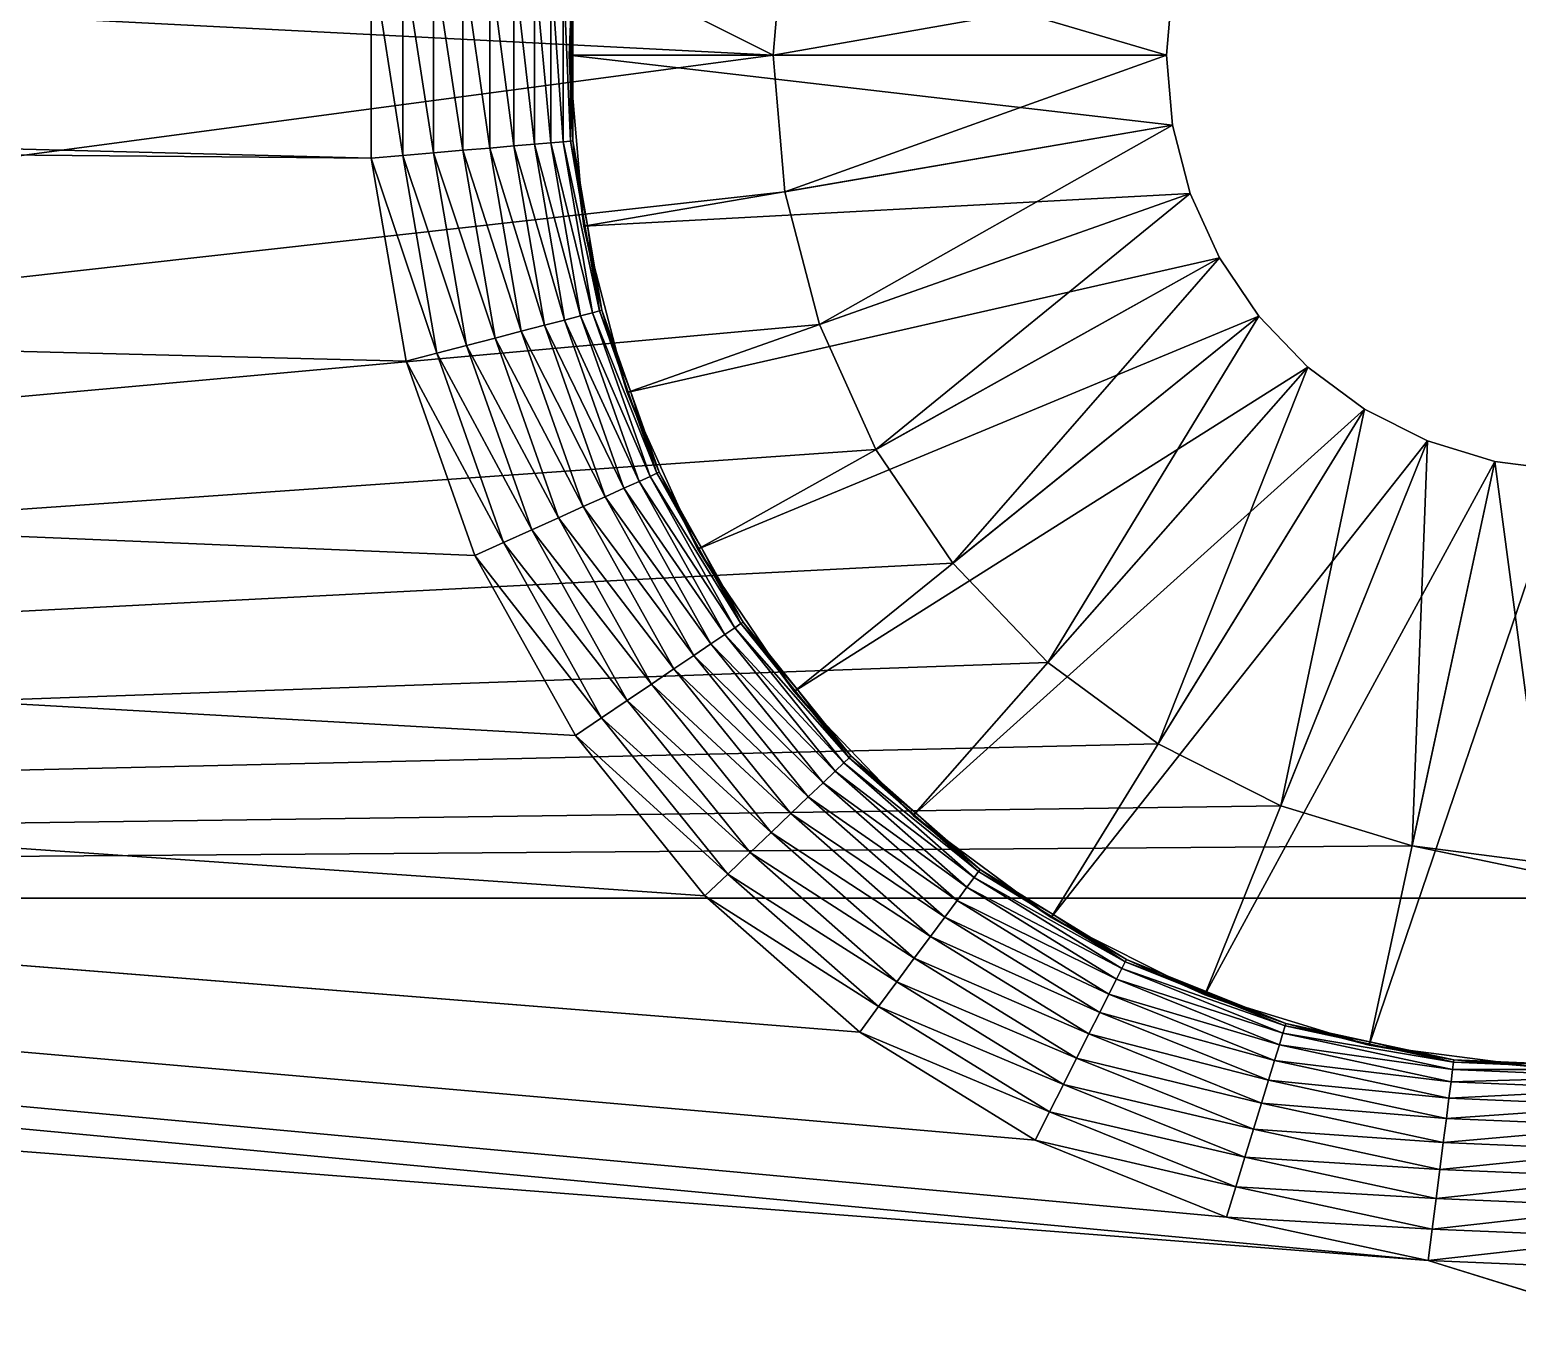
# Model space of a CAD drawing. Header units: millimetres. Extents: x 0 to 86.3, y 0 to 63.6.
# Drawn here: x 65.02 to 70.86, y 6.48 to 11.53 of the extents above; entities that cross this region are included whole.
import ezdxf

# ---------------------------------------------------------------- set-up
doc = ezdxf.new("R2010")
doc.units = ezdxf.units.MM
doc.layers.get('0').update_dxf_attribs({"color": 132, "linetype": 'CONTINUOUS'})

msp = doc.modelspace()

# ---------------------------------------------------------------- linework, layer by layer
at = {"invisible_edges": 16}
for points in [[(43.1716, 8.1217), (43.1716, 12.7), (67.9366, 11.43)], [(67.9366, 11.43), (43.1716, 12.7), (65.3966, 12.7)], [(67.9366, 11.43), (65.3966, 12.7), (67.9823, 11.9666)], [(20.0005, 11.43, 3.9624), (66.36, 11.0256, 3.9624), (19.9319, 12.2359, 3.9624)], [(19.9319, 12.2359, 3.9624), (66.36, 11.0256, 3.9624), (66.36, 11.8344, 3.9624)], [(69.4797, 11.43, 6.35), (67.1937, 12.1018, 6.35), (67.1365, 11.43, 6.35)], [(67.1937, 12.1018, 6.35), (67.1508, 11.7671, 4.7562), (67.1365, 11.43, 6.35)], [(69.5032, 11.7058, 6.35), (67.1937, 12.1018, 6.35), (69.4797, 11.43, 6.35)], [(69.5032, 11.7058, 2.2923), (67.9366, 11.43, 2.2923), (67.9823, 11.9666, 2.2923)], [(67.9366, 11.43, 2.2923), (67.9366, 11.43), (67.9823, 11.9666)], [(67.9366, 11.43, 2.2923), (67.9823, 11.9666), (67.9823, 11.9666, 2.2923)], [(66.4837, 11.8239, 3.9722), (66.36, 11.8344, 3.9624), (66.4837, 11.0361, 3.9722)], [(66.4837, 11.0361, 3.9722), (66.36, 11.8344, 3.9624), (66.36, 11.0256, 3.9624)], [(66.6044, 11.8136, 4.0013), (66.4837, 11.8239, 3.9722), (66.6044, 11.0464, 4.0013)], [(66.6044, 11.0464, 4.0013), (66.4837, 11.8239, 3.9722), (66.4837, 11.0361, 3.9722)], [(66.719, 11.8039, 4.0489), (66.6044, 11.8136, 4.0013), (66.719, 11.0561, 4.0489)], [(66.719, 11.0561, 4.0489), (66.6044, 11.8136, 4.0013), (66.6044, 11.0464, 4.0013)], [(66.8248, 11.7949, 4.114), (66.719, 11.8039, 4.0489), (66.8248, 11.0651, 4.114)], [(66.8248, 11.0651, 4.114), (66.719, 11.8039, 4.0489), (66.719, 11.0561, 4.0489)], [(66.9192, 11.7868, 4.1949), (66.8248, 11.7949, 4.114), (66.9192, 11.0732, 4.1949)], [(66.9192, 11.0732, 4.1949), (66.8248, 11.7949, 4.114), (66.8248, 11.0651, 4.114)], [(66.9998, 11.78, 4.2896), (66.9192, 11.7868, 4.1949), (66.9998, 11.08, 4.2896)], [(66.9998, 11.08, 4.2896), (66.9192, 11.7868, 4.1949), (66.9192, 11.0732, 4.1949)], [(67.0646, 11.7745, 4.3958), (66.9998, 11.78, 4.2896), (67.0646, 11.0856, 4.3958)], [(67.0646, 11.0856, 4.3958), (66.9998, 11.78, 4.2896), (66.9998, 11.08, 4.2896)], [(67.1121, 11.7704, 4.5109), (67.0646, 11.7745, 4.3958), (67.1121, 11.0896, 4.5109)], [(67.1121, 11.0896, 4.5109), (67.0646, 11.7745, 4.3958), (67.0646, 11.0856, 4.3958)], [(67.1411, 11.7679, 4.632), (67.1121, 11.7704, 4.5109), (67.1411, 11.0921, 4.632)], [(67.1411, 11.0921, 4.632), (67.1121, 11.7704, 4.5109), (67.1121, 11.0896, 4.5109)], [(67.1365, 11.43, 6.35), (67.1508, 11.7671, 4.7562), (67.1508, 11.43, 4.7562)], [(67.1411, 11.0921, 4.632), (67.1508, 11.0929, 4.7562), (67.1411, 11.7679, 4.632)], [(67.1411, 11.7679, 4.632), (67.1508, 11.0929, 4.7562), (67.1508, 11.43, 4.7562)], [(67.1508, 11.43, 4.7562), (67.1508, 11.7671, 4.7562), (67.1411, 11.7679, 4.632)], [(69.4797, 11.43, 2.2923), (67.9366, 11.43, 2.2923), (69.5032, 11.7058, 2.2923)], [(69.5032, 11.7058, 2.2923), (69.5032, 11.7058, 6.35), (69.4797, 11.43, 6.35)], [(69.5032, 11.7058, 2.2923), (69.4797, 11.43, 6.35), (69.4797, 11.43, 2.2923)], [(19.9319, 10.6241, 3.9624), (70.5059, 6.6998, 3.9624), (20.0005, 11.43, 3.9624)], [(68.9647, 7.1718, 3.9624), (68.2759, 7.5959, 3.9624), (20.0005, 11.43, 3.9624)], [(68.2759, 7.5959, 3.9624), (67.6687, 8.1302, 3.9624), (20.0005, 11.43, 3.9624)], [(20.0005, 11.43, 3.9624), (67.6687, 8.1302, 3.9624), (67.1606, 8.7596, 3.9624)], [(20.0005, 11.43, 3.9624), (67.1606, 8.7596, 3.9624), (66.7661, 9.4657, 3.9624)], [(20.0005, 11.43, 3.9624), (70.5059, 6.6998, 3.9624), (69.7152, 6.8702, 3.9624)], [(20.0005, 11.43, 3.9624), (69.7152, 6.8702, 3.9624), (68.9647, 7.1718, 3.9624)], [(66.7661, 9.4657, 3.9624), (66.4967, 10.2284, 3.9624), (20.0005, 11.43, 3.9624)], [(20.0005, 11.43, 3.9624), (66.4967, 10.2284, 3.9624), (66.36, 11.0256, 3.9624)], [(67.9366, 11.43), (67.9823, 10.8934), (43.1716, 8.1217)], [(69.4797, 11.43, 6.35), (67.1365, 11.43, 6.35), (69.5032, 11.1542, 6.35)], [(69.5032, 11.1542, 6.35), (67.1365, 11.43, 6.35), (67.1937, 10.7582, 6.35)], [(67.1937, 10.7582, 6.35), (67.1365, 11.43, 6.35), (67.1508, 11.0929, 4.7562)], [(67.1365, 11.43, 6.35), (67.1508, 11.43, 4.7562), (67.1508, 11.0929, 4.7562)], [(69.4797, 11.43, 2.2923), (67.9823, 10.8934, 2.2923), (67.9366, 11.43, 2.2923)], [(67.9823, 10.8934, 2.2923), (67.9823, 10.8934), (67.9366, 11.43)], [(67.9823, 10.8934, 2.2923), (67.9366, 11.43), (67.9366, 11.43, 2.2923)], [(69.5032, 11.1542, 2.2923), (67.9823, 10.8934, 2.2923), (69.4797, 11.43, 2.2923)], [(69.4797, 11.43, 2.2923), (69.4797, 11.43, 6.35), (69.5032, 11.1542, 6.35)], [(69.4797, 11.43, 2.2923), (69.5032, 11.1542, 6.35), (69.5032, 11.1542, 2.2923)], [(69.5032, 11.1542, 6.35), (67.1937, 10.7582, 6.35), (69.5729, 10.8863, 6.35)], [(69.5032, 11.1542, 2.2923), (68.118, 10.3723, 2.2923), (67.9823, 10.8934, 2.2923)], [(69.5729, 10.8863, 2.2923), (68.118, 10.3723, 2.2923), (69.5032, 11.1542, 2.2923)], [(69.5032, 11.1542, 2.2923), (69.5032, 11.1542, 6.35), (69.5729, 10.8863, 6.35)], [(69.5032, 11.1542, 2.2923), (69.5729, 10.8863, 6.35), (69.5729, 10.8863, 2.2923)], [(67.1121, 11.0896, 4.5109), (67.0646, 11.0856, 4.3958), (67.2272, 10.4186, 4.5109)], [(67.1411, 11.0921, 4.632), (67.1121, 11.0896, 4.5109), (67.2553, 10.4259, 4.632)], [(67.2553, 10.4259, 4.632), (67.1121, 11.0896, 4.5109), (67.2272, 10.4186, 4.5109)], [(67.1411, 11.0921, 4.632), (67.2078, 10.7606, 4.7562), (67.1508, 11.0929, 4.7562)], [(67.2553, 10.4259, 4.632), (67.2078, 10.7606, 4.7562), (67.1411, 11.0921, 4.632)], [(67.1508, 11.0929, 4.7562), (67.2078, 10.7606, 4.7562), (67.1937, 10.7582, 6.35)], [(66.4837, 11.0361, 3.9722), (66.36, 11.0256, 3.9624), (66.6168, 10.2596, 3.9722)], [(66.6044, 11.0464, 4.0013), (66.4837, 11.0361, 3.9722), (66.734, 10.2902, 4.0013)], [(66.734, 10.2902, 4.0013), (66.4837, 11.0361, 3.9722), (66.6168, 10.2596, 3.9722)], [(66.719, 11.0561, 4.0489), (66.6044, 11.0464, 4.0013), (66.8454, 10.3192, 4.0489)], [(66.8454, 10.3192, 4.0489), (66.6044, 11.0464, 4.0013), (66.734, 10.2902, 4.0013)], [(66.8248, 11.0651, 4.114), (66.719, 11.0561, 4.0489), (66.9482, 10.3459, 4.114)], [(66.9482, 10.3459, 4.114), (66.719, 11.0561, 4.0489), (66.8454, 10.3192, 4.0489)], [(66.9192, 11.0732, 4.1949), (66.8248, 11.0651, 4.114), (67.0398, 10.3698, 4.1949)], [(67.0398, 10.3698, 4.1949), (66.8248, 11.0651, 4.114), (66.9482, 10.3459, 4.114)], [(66.9998, 11.08, 4.2896), (66.9192, 11.0732, 4.1949), (67.1181, 10.3902, 4.2896)], [(67.1181, 10.3902, 4.2896), (66.9192, 11.0732, 4.1949), (67.0398, 10.3698, 4.1949)], [(67.0646, 11.0856, 4.3958), (66.9998, 11.08, 4.2896), (67.1811, 10.4066, 4.3958)], [(67.1811, 10.4066, 4.3958), (66.9998, 11.08, 4.2896), (67.1181, 10.3902, 4.2896)], [(67.2272, 10.4186, 4.5109), (67.0646, 11.0856, 4.3958), (67.1811, 10.4066, 4.3958)], [(66.6168, 10.2596, 3.9722), (66.36, 11.0256, 3.9624), (66.4967, 10.2284, 3.9624)], [(43.1716, 8.1217), (67.9823, 10.8934), (68.118, 10.3723)], [(69.5729, 10.8863, 6.35), (67.1937, 10.7582, 6.35), (67.3636, 10.1057, 6.35)], [(69.5729, 10.8863, 6.35), (67.3636, 10.1057, 6.35), (69.6869, 10.6341, 6.35)], [(68.118, 10.3723, 2.2923), (68.118, 10.3723), (67.9823, 10.8934)], [(68.118, 10.3723, 2.2923), (67.9823, 10.8934), (67.9823, 10.8934, 2.2923)], [(69.5729, 10.8863, 2.2923), (68.3398, 9.8816, 2.2923), (68.118, 10.3723, 2.2923)], [(69.6869, 10.6341, 2.2923), (68.3398, 9.8816, 2.2923), (69.5729, 10.8863, 2.2923)], [(69.5729, 10.8863, 2.2923), (69.5729, 10.8863, 6.35), (69.6869, 10.6341, 6.35)], [(69.5729, 10.8863, 2.2923), (69.6869, 10.6341, 6.35), (69.6869, 10.6341, 2.2923)], [(67.1937, 10.7582, 6.35), (67.2078, 10.7606, 4.7562), (67.2648, 10.4284, 4.7562)], [(67.1937, 10.7582, 6.35), (67.2648, 10.4284, 4.7562), (67.3636, 10.1057, 6.35)], [(67.2553, 10.4259, 4.632), (67.2648, 10.4284, 4.7562), (67.2078, 10.7606, 4.7562)], [(19.7281, 9.8413, 3.9624), (75.8385, 5.0422, 3.9624), (19.9319, 10.6241, 3.9624)], [(19.9319, 10.6241, 3.9624), (75.8385, 5.0422, 3.9624), (70.5059, 6.6998, 3.9624)], [(69.6869, 10.6341, 6.35), (67.3636, 10.1057, 6.35), (67.6413, 9.4914, 6.35)], [(69.6869, 10.6341, 6.35), (67.6413, 9.4914, 6.35), (69.8419, 10.4048, 6.35)], [(69.6869, 10.6341, 2.2923), (68.6414, 9.4354, 2.2923), (68.3398, 9.8816, 2.2923)], [(69.8419, 10.4048, 2.2923), (68.6414, 9.4354, 2.2923), (69.6869, 10.6341, 2.2923)], [(69.6869, 10.6341, 2.2923), (69.6869, 10.6341, 6.35), (69.8419, 10.4048, 6.35)], [(69.6869, 10.6341, 2.2923), (69.8419, 10.4048, 6.35), (69.8419, 10.4048, 2.2923)], [(67.1181, 10.3902, 4.2896), (67.0398, 10.3698, 4.1949), (67.3513, 9.7302, 4.2896)], [(67.1811, 10.4066, 4.3958), (67.1181, 10.3902, 4.2896), (67.4106, 9.757, 4.3958)], [(67.4106, 9.757, 4.3958), (67.1181, 10.3902, 4.2896), (67.3513, 9.7302, 4.2896)], [(67.2272, 10.4186, 4.5109), (67.1811, 10.4066, 4.3958), (67.454, 9.7767, 4.5109)], [(67.454, 9.7767, 4.5109), (67.1811, 10.4066, 4.3958), (67.4106, 9.757, 4.3958)], [(67.2553, 10.4259, 4.632), (67.2272, 10.4186, 4.5109), (67.4805, 9.7886, 4.632)], [(67.4805, 9.7886, 4.632), (67.2272, 10.4186, 4.5109), (67.454, 9.7767, 4.5109)], [(67.3771, 10.1105, 4.7562), (67.2648, 10.4284, 4.7562), (67.2553, 10.4259, 4.632)], [(67.4805, 9.7886, 4.632), (67.3771, 10.1105, 4.7562), (67.2553, 10.4259, 4.632)], [(67.2648, 10.4284, 4.7562), (67.3771, 10.1105, 4.7562), (67.3636, 10.1057, 6.35)], [(69.8419, 10.4048, 6.35), (67.6413, 9.4914, 6.35), (68.0189, 8.9328, 6.35)], [(69.8419, 10.4048, 6.35), (68.0189, 8.9328, 6.35), (70.0334, 10.2049, 6.35)], [(69.8419, 10.4048, 2.2923), (69.014, 9.0466, 2.2923), (68.6414, 9.4354, 2.2923)], [(70.0334, 10.2049, 2.2923), (69.014, 9.0466, 2.2923), (69.8419, 10.4048, 2.2923)], [(69.8419, 10.4048, 2.2923), (69.8419, 10.4048, 6.35), (70.0334, 10.2049, 6.35)], [(69.8419, 10.4048, 2.2923), (70.0334, 10.2049, 6.35), (70.0334, 10.2049, 2.2923)], [(43.1716, 8.1217), (68.118, 10.3723), (68.3398, 9.8816)], [(66.9482, 10.3459, 4.114), (66.8454, 10.3192, 4.0489), (67.1913, 9.6579, 4.114)], [(67.0398, 10.3698, 4.1949), (66.9482, 10.3459, 4.114), (67.2775, 9.6969, 4.1949)], [(67.2775, 9.6969, 4.1949), (66.9482, 10.3459, 4.114), (67.1913, 9.6579, 4.114)], [(67.3513, 9.7302, 4.2896), (67.0398, 10.3698, 4.1949), (67.2775, 9.6969, 4.1949)], [(68.3398, 9.8816, 2.2923), (68.3398, 9.8816), (68.118, 10.3723)], [(68.3398, 9.8816, 2.2923), (68.118, 10.3723), (68.118, 10.3723, 2.2923)], [(66.734, 10.2902, 4.0013), (66.6168, 10.2596, 3.9722), (66.9896, 9.5667, 4.0013)], [(66.8454, 10.3192, 4.0489), (66.734, 10.2902, 4.0013), (67.0945, 9.6141, 4.0489)], [(67.0945, 9.6141, 4.0489), (66.734, 10.2902, 4.0013), (66.9896, 9.5667, 4.0013)], [(67.1913, 9.6579, 4.114), (66.8454, 10.3192, 4.0489), (67.0945, 9.6141, 4.0489)], [(66.6168, 10.2596, 3.9722), (66.4967, 10.2284, 3.9624), (66.8793, 9.5169, 3.9722)], [(66.8793, 9.5169, 3.9722), (66.4967, 10.2284, 3.9624), (66.7661, 9.4657, 3.9624)], [(66.9896, 9.5667, 4.0013), (66.6168, 10.2596, 3.9722), (66.8793, 9.5169, 3.9722)], [(70.0334, 10.2049, 6.35), (68.0189, 8.9328, 6.35), (68.4854, 8.446, 6.35)], [(70.0334, 10.2049, 6.35), (68.4854, 8.446, 6.35), (70.256, 10.0403, 6.35)], [(70.0334, 10.2049, 2.2923), (69.447, 8.7264, 2.2923), (69.014, 9.0466, 2.2923)], [(70.256, 10.0403, 2.2923), (69.447, 8.7264, 2.2923), (70.0334, 10.2049, 2.2923)], [(70.0334, 10.2049, 2.2923), (70.0334, 10.2049, 6.35), (70.256, 10.0403, 6.35)], [(70.0334, 10.2049, 2.2923), (70.256, 10.0403, 6.35), (70.256, 10.0403, 2.2923)], [(67.3636, 10.1057, 6.35), (67.3771, 10.1105, 4.7562), (67.4894, 9.7927, 4.7562)], [(67.3636, 10.1057, 6.35), (67.4894, 9.7927, 4.7562), (67.6413, 9.4914, 6.35)], [(67.4805, 9.7886, 4.632), (67.4894, 9.7927, 4.7562), (67.3771, 10.1105, 4.7562)], [(70.256, 10.0403, 6.35), (68.4854, 8.446, 6.35), (69.0275, 8.0451, 6.35)], [(70.256, 10.0403, 6.35), (69.0275, 8.0451, 6.35), (70.5031, 9.9157, 6.35)], [(70.256, 10.0403, 2.2923), (69.9278, 8.484, 2.2923), (69.447, 8.7264, 2.2923)], [(70.5031, 9.9157, 2.2923), (69.9278, 8.484, 2.2923), (70.256, 10.0403, 2.2923)], [(70.256, 10.0403, 2.2923), (70.256, 10.0403, 6.35), (70.5031, 9.9157, 6.35)], [(70.256, 10.0403, 2.2923), (70.5031, 9.9157, 6.35), (70.5031, 9.9157, 2.2923)], [(68.3398, 9.8816), (68.6414, 9.4354), (43.1716, 8.1217)], [(68.6414, 9.4354, 2.2923), (68.6414, 9.4354), (68.3398, 9.8816)], [(68.6414, 9.4354, 2.2923), (68.3398, 9.8816), (68.3398, 9.8816, 2.2923)], [(70.5031, 9.9157, 6.35), (69.0275, 8.0451, 6.35), (69.6295, 7.7415, 6.35)], [(70.5031, 9.9157, 6.35), (69.6295, 7.7415, 6.35), (70.7678, 9.8347, 6.35)], [(70.5031, 9.9157, 2.2923), (70.4427, 8.3263, 2.2923), (69.9278, 8.484, 2.2923)], [(70.7678, 9.8347, 2.2923), (70.4427, 8.3263, 2.2923), (70.5031, 9.9157, 2.2923)], [(70.5031, 9.9157, 2.2923), (70.5031, 9.9157, 6.35), (70.7678, 9.8347, 6.35)], [(70.5031, 9.9157, 2.2923), (70.7678, 9.8347, 6.35), (70.7678, 9.8347, 2.2923)], [(19.7281, 9.8413, 3.9624), (19.3949, 9.1043, 3.9624), (75.8385, 5.0422, 3.9624)], [(70.7678, 9.8347, 6.35), (69.6295, 7.7415, 6.35), (70.2742, 7.5441, 6.35)], [(70.7678, 9.8347, 6.35), (70.2742, 7.5441, 6.35), (71.0424, 9.7995, 6.35)], [(70.7678, 9.8347, 2.2923), (70.9769, 8.2579, 2.2923), (70.4427, 8.3263, 2.2923)], [(70.7678, 9.8347, 2.2923), (70.7678, 9.8347, 6.35), (71.0424, 9.7995, 6.35)], [(70.7678, 9.8347, 2.2923), (71.0424, 9.7995, 6.35), (71.0424, 9.7995, 2.2923)], [(71.0424, 9.7995, 2.2923), (70.9769, 8.2579, 2.2923), (70.7678, 9.8347, 2.2923)], [(67.4106, 9.757, 4.3958), (67.3513, 9.7302, 4.2896), (67.7465, 9.1556, 4.3958)], [(67.454, 9.7767, 4.5109), (67.4106, 9.757, 4.3958), (67.786, 9.1823, 4.5109)], [(67.786, 9.1823, 4.5109), (67.4106, 9.757, 4.3958), (67.7465, 9.1556, 4.3958)], [(67.4805, 9.7886, 4.632), (67.454, 9.7767, 4.5109), (67.8101, 9.1986, 4.632)], [(67.8101, 9.1986, 4.632), (67.454, 9.7767, 4.5109), (67.786, 9.1823, 4.5109)], [(67.6538, 9.4983, 4.7562), (67.4894, 9.7927, 4.7562), (67.4805, 9.7886, 4.632)], [(67.8101, 9.1986, 4.632), (67.6538, 9.4983, 4.7562), (67.4805, 9.7886, 4.632)], [(67.4894, 9.7927, 4.7562), (67.6538, 9.4983, 4.7562), (67.6413, 9.4914, 6.35)], [(71.0424, 9.7995, 6.35), (70.2742, 7.5441, 6.35), (70.9429, 7.4585, 6.35)], [(67.2775, 9.6969, 4.1949), (67.1913, 9.6579, 4.114), (67.6256, 9.0739, 4.1949)], [(67.3513, 9.7302, 4.2896), (67.2775, 9.6969, 4.1949), (67.6926, 9.1192, 4.2896)], [(67.6926, 9.1192, 4.2896), (67.2775, 9.6969, 4.1949), (67.6256, 9.0739, 4.1949)], [(67.7465, 9.1556, 4.3958), (67.3513, 9.7302, 4.2896), (67.6926, 9.1192, 4.2896)], [(67.1913, 9.6579, 4.114), (67.0945, 9.6141, 4.0489), (67.5471, 9.0208, 4.114)], [(67.6256, 9.0739, 4.1949), (67.1913, 9.6579, 4.114), (67.5471, 9.0208, 4.114)], [(67.0945, 9.6141, 4.0489), (66.9896, 9.5667, 4.0013), (67.4591, 8.9614, 4.0489)], [(67.5471, 9.0208, 4.114), (67.0945, 9.6141, 4.0489), (67.4591, 8.9614, 4.0489)], [(66.8793, 9.5169, 3.9722), (66.7661, 9.4657, 3.9624), (67.2635, 8.8291, 3.9722)], [(66.9896, 9.5667, 4.0013), (66.8793, 9.5169, 3.9722), (67.3638, 8.8969, 4.0013)], [(67.3638, 8.8969, 4.0013), (66.8793, 9.5169, 3.9722), (67.2635, 8.8291, 3.9722)], [(67.4591, 8.9614, 4.0489), (66.9896, 9.5667, 4.0013), (67.3638, 8.8969, 4.0013)], [(67.2635, 8.8291, 3.9722), (66.7661, 9.4657, 3.9624), (67.1606, 8.7596, 3.9624)], [(67.6413, 9.4914, 6.35), (67.6538, 9.4983, 4.7562), (67.8182, 9.204, 4.7562)], [(67.6413, 9.4914, 6.35), (67.8182, 9.204, 4.7562), (68.0189, 8.9328, 6.35)], [(67.8101, 9.1986, 4.632), (67.8182, 9.204, 4.7562), (67.6538, 9.4983, 4.7562)], [(43.1716, 8.1217), (68.6414, 9.4354), (69.014, 9.0466)], [(69.014, 9.0466, 2.2923), (69.014, 9.0466), (68.6414, 9.4354)], [(69.014, 9.0466, 2.2923), (68.6414, 9.4354), (68.6414, 9.4354, 2.2923)], [(67.786, 9.1823, 4.5109), (67.7465, 9.1556, 4.3958), (68.2137, 8.6526, 4.5109)], [(67.8101, 9.1986, 4.632), (67.786, 9.1823, 4.5109), (68.2347, 8.6727, 4.632)], [(68.2347, 8.6727, 4.632), (67.786, 9.1823, 4.5109), (68.2137, 8.6526, 4.5109)], [(68.03, 8.9418, 4.7562), (67.8182, 9.204, 4.7562), (67.8101, 9.1986, 4.632)], [(68.2347, 8.6727, 4.632), (68.03, 8.9418, 4.7562), (67.8101, 9.1986, 4.632)], [(67.8182, 9.204, 4.7562), (68.03, 8.9418, 4.7562), (68.0189, 8.9328, 6.35)], [(75.8385, 5.0422, 3.9624), (19.3949, 9.1043, 3.9624), (18.942, 8.4341, 3.9624)], [(67.6926, 9.1192, 4.2896), (67.6256, 9.0739, 4.1949), (68.1323, 8.5746, 4.2896)], [(67.7465, 9.1556, 4.3958), (67.6926, 9.1192, 4.2896), (68.1793, 8.6196, 4.3958)], [(68.1793, 8.6196, 4.3958), (67.6926, 9.1192, 4.2896), (68.1323, 8.5746, 4.2896)], [(68.2137, 8.6526, 4.5109), (67.7465, 9.1556, 4.3958), (68.1793, 8.6196, 4.3958)], [(43.1716, 8.1217), (69.014, 9.0466), (69.447, 8.7264)], [(67.6256, 9.0739, 4.1949), (67.5471, 9.0208, 4.114), (68.0739, 8.5186, 4.1949)], [(68.1323, 8.5746, 4.2896), (67.6256, 9.0739, 4.1949), (68.0739, 8.5186, 4.1949)], [(69.447, 8.7264, 2.2923), (69.447, 8.7264), (69.014, 9.0466)], [(69.447, 8.7264, 2.2923), (69.014, 9.0466), (69.014, 9.0466, 2.2923)], [(67.5471, 9.0208, 4.114), (67.4591, 8.9614, 4.0489), (68.0056, 8.4531, 4.114)], [(68.0739, 8.5186, 4.1949), (67.5471, 9.0208, 4.114), (68.0056, 8.4531, 4.114)], [(67.4591, 8.9614, 4.0489), (67.3638, 8.8969, 4.0013), (67.9289, 8.3796, 4.0489)], [(68.0056, 8.4531, 4.114), (67.4591, 8.9614, 4.0489), (67.9289, 8.3796, 4.0489)], [(68.0189, 8.9328, 6.35), (68.03, 8.9418, 4.7562), (68.2418, 8.6795, 4.7562)], [(68.0189, 8.9328, 6.35), (68.2418, 8.6795, 4.7562), (68.4854, 8.446, 6.35)], [(68.2347, 8.6727, 4.632), (68.2418, 8.6795, 4.7562), (68.03, 8.9418, 4.7562)], [(67.3638, 8.8969, 4.0013), (67.2635, 8.8291, 3.9722), (67.8458, 8.3, 4.0013)], [(67.9289, 8.3796, 4.0489), (67.3638, 8.8969, 4.0013), (67.8458, 8.3, 4.0013)], [(67.2635, 8.8291, 3.9722), (67.1606, 8.7596, 3.9624), (67.7584, 8.2162, 3.9722)], [(67.8458, 8.3, 4.0013), (67.2635, 8.8291, 3.9722), (67.7584, 8.2162, 3.9722)], [(67.7584, 8.2162, 3.9722), (67.1606, 8.7596, 3.9624), (67.6687, 8.1302, 3.9624)], [(69.447, 8.7264), (69.9278, 8.484), (43.1716, 8.1217)], [(69.9278, 8.484, 2.2923), (69.9278, 8.484), (69.447, 8.7264)], [(69.9278, 8.484, 2.2923), (69.447, 8.7264), (69.447, 8.7264, 2.2923)], [(68.2137, 8.6526, 4.5109), (68.1793, 8.6196, 4.3958), (68.7248, 8.2028, 4.5109)], [(68.2347, 8.6727, 4.632), (68.2137, 8.6526, 4.5109), (68.7421, 8.2262, 4.632)], [(68.7421, 8.2262, 4.632), (68.2137, 8.6526, 4.5109), (68.7248, 8.2028, 4.5109)], [(68.4948, 8.4568, 4.7562), (68.2418, 8.6795, 4.7562), (68.2347, 8.6727, 4.632)], [(68.7421, 8.2262, 4.632), (68.4948, 8.4568, 4.7562), (68.2347, 8.6727, 4.632)], [(68.2418, 8.6795, 4.7562), (68.4948, 8.4568, 4.7562), (68.4854, 8.446, 6.35)], [(68.1793, 8.6196, 4.3958), (68.1323, 8.5746, 4.2896), (68.6965, 8.1645, 4.3958)], [(68.7248, 8.2028, 4.5109), (68.1793, 8.6196, 4.3958), (68.6965, 8.1645, 4.3958)], [(68.1323, 8.5746, 4.2896), (68.0739, 8.5186, 4.1949), (68.6578, 8.1122, 4.2896)], [(68.6965, 8.1645, 4.3958), (68.1323, 8.5746, 4.2896), (68.6578, 8.1122, 4.2896)], [(43.1716, 8.1217), (69.9278, 8.484), (70.4427, 8.3263)], [(68.0739, 8.5186, 4.1949), (68.0056, 8.4531, 4.114), (68.6097, 8.0471, 4.1949)], [(68.6578, 8.1122, 4.2896), (68.0739, 8.5186, 4.1949), (68.6097, 8.0471, 4.1949)], [(70.4427, 8.3263, 2.2923), (70.4427, 8.3263), (69.9278, 8.484)], [(70.4427, 8.3263, 2.2923), (69.9278, 8.484), (69.9278, 8.484, 2.2923)], [(75.8385, 5.0422, 3.9624), (18.942, 8.4341, 3.9624), (18.3823, 7.8502, 3.9624)], [(68.0056, 8.4531, 4.114), (67.9289, 8.3796, 4.0489), (68.5533, 7.971, 4.114)], [(68.6097, 8.0471, 4.1949), (68.0056, 8.4531, 4.114), (68.5533, 7.971, 4.114)], [(68.4854, 8.446, 6.35), (68.4948, 8.4568, 4.7562), (68.7479, 8.234, 4.7562)], [(68.4854, 8.446, 6.35), (68.7479, 8.234, 4.7562), (69.0275, 8.0451, 6.35)], [(68.7421, 8.2262, 4.632), (68.7479, 8.234, 4.7562), (68.4948, 8.4568, 4.7562)], [(67.9289, 8.3796, 4.0489), (67.8458, 8.3, 4.0013), (68.4902, 7.8856, 4.0489)], [(68.5533, 7.971, 4.114), (67.9289, 8.3796, 4.0489), (68.4902, 7.8856, 4.0489)], [(43.1716, 8.1217), (70.4427, 8.3263), (71.4291, 8.1217)], [(67.8458, 8.3, 4.0013), (67.7584, 8.2162, 3.9722), (68.4218, 7.7931, 4.0013)], [(68.4902, 7.8856, 4.0489), (67.8458, 8.3, 4.0013), (68.4218, 7.7931, 4.0013)], [(71.4291, 8.1217), (70.4427, 8.3263), (70.9769, 8.2579)], [(70.9769, 8.2579, 2.2923), (70.9769, 8.2579), (70.4427, 8.3263)], [(70.9769, 8.2579, 2.2923), (70.4427, 8.3263), (70.4427, 8.3263, 2.2923)], [(69.035, 8.0573, 4.7562), (68.7479, 8.234, 4.7562), (68.7421, 8.2262, 4.632)], [(68.7479, 8.234, 4.7562), (69.035, 8.0573, 4.7562), (69.0275, 8.0451, 6.35)], [(67.7584, 8.2162, 3.9722), (67.6687, 8.1302, 3.9624), (68.3497, 7.6957, 3.9722)], [(68.4218, 7.7931, 4.0013), (67.7584, 8.2162, 3.9722), (68.3497, 7.6957, 3.9722)], [(68.7248, 8.2028, 4.5109), (68.6965, 8.1645, 4.3958), (69.3045, 7.8458, 4.5109)], [(68.7421, 8.2262, 4.632), (68.7248, 8.2028, 4.5109), (69.3176, 7.8718, 4.632)], [(69.3176, 7.8718, 4.632), (68.7248, 8.2028, 4.5109), (69.3045, 7.8458, 4.5109)], [(69.3176, 7.8718, 4.632), (69.035, 8.0573, 4.7562), (68.7421, 8.2262, 4.632)], [(43.1716, 2.3559), (43.1716, 8.1217), (71.4291, 2.3559)], [(71.4291, 2.3559), (43.1716, 8.1217), (71.4291, 8.1217)], [(68.3497, 7.6957, 3.9722), (67.6687, 8.1302, 3.9624), (68.2759, 7.5959, 3.9624)], [(68.6578, 8.1122, 4.2896), (68.6097, 8.0471, 4.1949), (69.2538, 7.7452, 4.2896)], [(68.6965, 8.1645, 4.3958), (68.6578, 8.1122, 4.2896), (69.2831, 7.8033, 4.3958)], [(69.2831, 7.8033, 4.3958), (68.6578, 8.1122, 4.2896), (69.2538, 7.7452, 4.2896)], [(69.3045, 7.8458, 4.5109), (68.6965, 8.1645, 4.3958), (69.2831, 7.8033, 4.3958)], [(69.0275, 8.0451, 6.35), (69.035, 8.0573, 4.7562), (69.322, 7.8805, 4.7562)], [(69.3176, 7.8718, 4.632), (69.322, 7.8805, 4.7562), (69.035, 8.0573, 4.7562)], [(68.6097, 8.0471, 4.1949), (68.5533, 7.971, 4.114), (69.2174, 7.6729, 4.1949)], [(69.2538, 7.7452, 4.2896), (68.6097, 8.0471, 4.1949), (69.2174, 7.6729, 4.1949)], [(69.0275, 8.0451, 6.35), (69.322, 7.8805, 4.7562), (69.6295, 7.7415, 6.35)], [(68.5533, 7.971, 4.114), (68.4902, 7.8856, 4.0489), (69.1747, 7.5884, 4.114)], [(69.2174, 7.6729, 4.1949), (68.5533, 7.971, 4.114), (69.1747, 7.5884, 4.114)], [(68.4902, 7.8856, 4.0489), (68.4218, 7.7931, 4.0013), (69.1269, 7.4935, 4.0489)], [(69.1747, 7.5884, 4.114), (68.4902, 7.8856, 4.0489), (69.1269, 7.4935, 4.0489)], [(69.6348, 7.7548, 4.7562), (69.322, 7.8805, 4.7562), (69.3176, 7.8718, 4.632)], [(69.322, 7.8805, 4.7562), (69.6348, 7.7548, 4.7562), (69.6295, 7.7415, 6.35)], [(18.3823, 7.8502, 3.9624), (17.732, 7.3692, 3.9624), (75.8385, 5.0422, 3.9624)], [(69.3045, 7.8458, 4.5109), (69.2831, 7.8033, 4.3958), (69.9362, 7.592, 4.5109)], [(69.3176, 7.8718, 4.632), (69.3045, 7.8458, 4.5109), (69.9448, 7.6198, 4.632)], [(69.9448, 7.6198, 4.632), (69.3045, 7.8458, 4.5109), (69.9362, 7.592, 4.5109)], [(69.9448, 7.6198, 4.632), (69.9476, 7.6291, 4.7562), (69.3176, 7.8718, 4.632)], [(69.3176, 7.8718, 4.632), (69.9476, 7.6291, 4.7562), (69.6348, 7.7548, 4.7562)], [(68.4218, 7.7931, 4.0013), (68.3497, 7.6957, 3.9722), (69.0751, 7.3908, 4.0013)], [(69.1269, 7.4935, 4.0489), (68.4218, 7.7931, 4.0013), (69.0751, 7.3908, 4.0013)], [(69.2831, 7.8033, 4.3958), (69.2538, 7.7452, 4.2896), (69.9223, 7.5464, 4.3958)], [(69.9362, 7.592, 4.5109), (69.2831, 7.8033, 4.3958), (69.9223, 7.5464, 4.3958)], [(69.2538, 7.7452, 4.2896), (69.2174, 7.6729, 4.1949), (69.9032, 7.4842, 4.2896)], [(69.9223, 7.5464, 4.3958), (69.2538, 7.7452, 4.2896), (69.9032, 7.4842, 4.2896)], [(69.6295, 7.7415, 6.35), (69.6348, 7.7548, 4.7562), (69.9476, 7.6291, 4.7562)], [(69.6295, 7.7415, 6.35), (69.9476, 7.6291, 4.7562), (70.2742, 7.5441, 6.35)], [(68.3497, 7.6957, 3.9722), (68.2759, 7.5959, 3.9624), (69.0206, 7.2826, 3.9722)], [(69.0751, 7.3908, 4.0013), (68.3497, 7.6957, 3.9722), (69.0206, 7.2826, 3.9722)], [(69.2174, 7.6729, 4.1949), (69.1747, 7.5884, 4.114), (69.8795, 7.4068, 4.1949)], [(69.9032, 7.4842, 4.2896), (69.2174, 7.6729, 4.1949), (69.8795, 7.4068, 4.1949)], [(69.0206, 7.2826, 3.9722), (68.2759, 7.5959, 3.9624), (68.9647, 7.1718, 3.9624)], [(69.1747, 7.5884, 4.114), (69.1269, 7.4935, 4.0489), (69.8518, 7.3163, 4.114)], [(69.8795, 7.4068, 4.1949), (69.1747, 7.5884, 4.114), (69.8518, 7.3163, 4.114)], [(69.9362, 7.592, 4.5109), (69.9223, 7.5464, 4.3958), (70.6018, 7.4486, 4.5109)], [(69.9448, 7.6198, 4.632), (69.9362, 7.592, 4.5109), (70.6055, 7.4774, 4.632)], [(70.6055, 7.4774, 4.632), (69.9362, 7.592, 4.5109), (70.6018, 7.4486, 4.5109)], [(69.9448, 7.6198, 4.632), (70.2772, 7.5581, 4.7562), (69.9476, 7.6291, 4.7562)], [(70.6055, 7.4774, 4.632), (70.2772, 7.5581, 4.7562), (69.9448, 7.6198, 4.632)], [(69.9476, 7.6291, 4.7562), (70.2772, 7.5581, 4.7562), (70.2742, 7.5441, 6.35)], [(69.9223, 7.5464, 4.3958), (69.9032, 7.4842, 4.2896), (70.5957, 7.4013, 4.3958)], [(70.6018, 7.4486, 4.5109), (69.9223, 7.5464, 4.3958), (70.5957, 7.4013, 4.3958)], [(70.2742, 7.5441, 6.35), (70.2772, 7.5581, 4.7562), (70.6067, 7.4871, 4.7562)], [(70.2742, 7.5441, 6.35), (70.6067, 7.4871, 4.7562), (70.9429, 7.4585, 6.35)], [(70.6055, 7.4774, 4.632), (70.6067, 7.4871, 4.7562), (70.2772, 7.5581, 4.7562)], [(69.1269, 7.4935, 4.0489), (69.0751, 7.3908, 4.0013), (69.8207, 7.2147, 4.0489)], [(69.8518, 7.3163, 4.114), (69.1269, 7.4935, 4.0489), (69.8207, 7.2147, 4.0489)], [(69.9032, 7.4842, 4.2896), (69.8795, 7.4068, 4.1949), (70.5875, 7.3367, 4.2896)], [(70.5957, 7.4013, 4.3958), (69.9032, 7.4842, 4.2896), (70.5875, 7.3367, 4.2896)], [(70.6055, 7.4774, 4.632), (70.6018, 7.4486, 4.5109), (71.2807, 7.4487, 4.632)], [(70.9435, 7.4728, 4.7562), (70.6067, 7.4871, 4.7562), (70.6055, 7.4774, 4.632)], [(71.2807, 7.4487, 4.632), (70.9435, 7.4728, 4.7562), (70.6055, 7.4774, 4.632)], [(70.6067, 7.4871, 4.7562), (70.9435, 7.4728, 4.7562), (70.9429, 7.4585, 6.35)], [(70.6018, 7.4486, 4.5109), (70.5957, 7.4013, 4.3958), (71.282, 7.4197, 4.5109)], [(71.282, 7.4197, 4.5109), (70.5957, 7.4013, 4.3958), (71.284, 7.372, 4.3958)], [(71.2807, 7.4487, 4.632), (70.6018, 7.4486, 4.5109), (71.282, 7.4197, 4.5109)], [(17.732, 7.3692, 3.9624), (17.0097, 7.005, 3.9624), (75.8385, 5.0422, 3.9624)], [(69.0751, 7.3908, 4.0013), (69.0206, 7.2826, 3.9722), (69.787, 7.1047, 4.0013)], [(69.8207, 7.2147, 4.0489), (69.0751, 7.3908, 4.0013), (69.787, 7.1047, 4.0013)], [(69.8795, 7.4068, 4.1949), (69.8518, 7.3163, 4.114), (70.5772, 7.2565, 4.1949)], [(70.5875, 7.3367, 4.2896), (69.8795, 7.4068, 4.1949), (70.5772, 7.2565, 4.1949)], [(70.5957, 7.4013, 4.3958), (70.5875, 7.3367, 4.2896), (71.284, 7.372, 4.3958)], [(71.284, 7.372, 4.3958), (70.5875, 7.3367, 4.2896), (71.2868, 7.307, 4.2896)], [(69.8518, 7.3163, 4.114), (69.8207, 7.2147, 4.0489), (70.5652, 7.1626, 4.114)], [(70.5772, 7.2565, 4.1949), (69.8518, 7.3163, 4.114), (70.5652, 7.1626, 4.114)], [(70.5875, 7.3367, 4.2896), (70.5772, 7.2565, 4.1949), (71.2868, 7.307, 4.2896)], [(71.2868, 7.307, 4.2896), (70.5772, 7.2565, 4.1949), (71.2902, 7.2262, 4.1949)], [(69.0206, 7.2826, 3.9722), (68.9647, 7.1718, 3.9624), (69.7516, 6.9889, 3.9722)], [(69.787, 7.1047, 4.0013), (69.0206, 7.2826, 3.9722), (69.7516, 6.9889, 3.9722)], [(70.5772, 7.2565, 4.1949), (70.5652, 7.1626, 4.114), (71.2902, 7.2262, 4.1949)], [(69.8207, 7.2147, 4.0489), (69.787, 7.1047, 4.0013), (70.5517, 7.0572, 4.0489)], [(70.5652, 7.1626, 4.114), (69.8207, 7.2147, 4.0489), (70.5517, 7.0572, 4.0489)], [(71.2902, 7.2262, 4.1949), (70.5652, 7.1626, 4.114), (71.2942, 7.1316, 4.114)], [(69.7516, 6.9889, 3.9722), (68.9647, 7.1718, 3.9624), (69.7152, 6.8702, 3.9624)], [(70.5652, 7.1626, 4.114), (70.5517, 7.0572, 4.0489), (71.2942, 7.1316, 4.114)], [(71.2942, 7.1316, 4.114), (70.5517, 7.0572, 4.0489), (71.2987, 7.0255, 4.0489)], [(69.787, 7.1047, 4.0013), (69.7516, 6.9889, 3.9722), (70.5371, 6.9431, 4.0013)], [(70.5517, 7.0572, 4.0489), (69.787, 7.1047, 4.0013), (70.5371, 6.9431, 4.0013)], [(75.8385, 5.0422, 3.9624), (17.0097, 7.005, 3.9624), (16.2363, 6.7682, 3.9624)], [(70.5517, 7.0572, 4.0489), (70.5371, 6.9431, 4.0013), (71.2987, 7.0255, 4.0489)], [(71.2987, 7.0255, 4.0489), (70.5371, 6.9431, 4.0013), (71.3036, 6.9105, 4.0013)], [(69.7516, 6.9889, 3.9722), (69.7152, 6.8702, 3.9624), (70.5217, 6.8229, 3.9722)], [(70.5371, 6.9431, 4.0013), (69.7516, 6.9889, 3.9722), (70.5217, 6.8229, 3.9722)], [(70.5371, 6.9431, 4.0013), (70.5217, 6.8229, 3.9722), (71.3036, 6.9105, 4.0013)], [(71.3036, 6.9105, 4.0013), (70.5217, 6.8229, 3.9722), (71.3087, 6.7895, 3.9722)], [(70.5217, 6.8229, 3.9722), (69.7152, 6.8702, 3.9624), (70.5059, 6.6998, 3.9624)], [(70.5217, 6.8229, 3.9722), (70.5059, 6.6998, 3.9624), (71.3087, 6.7895, 3.9722)], [(71.3087, 6.7895, 3.9722), (70.5059, 6.6998, 3.9624), (71.314, 6.6654, 3.9624)], [(75.8385, 5.0422, 3.9624), (16.2363, 6.7682, 3.9624), (15.434, 6.6654, 3.9624)], [(15.434, 6.6654, 3.9624), (10.741, 5.8134, 3.9624), (75.8385, 5.0422, 3.9624)], [(75.8385, 5.0422, 3.9624), (71.314, 6.6654, 3.9624), (70.5059, 6.6998, 3.9624)]]:
    msp.add_3dface(points, dxfattribs=at)

doc.saveas('drawing.dxf')
